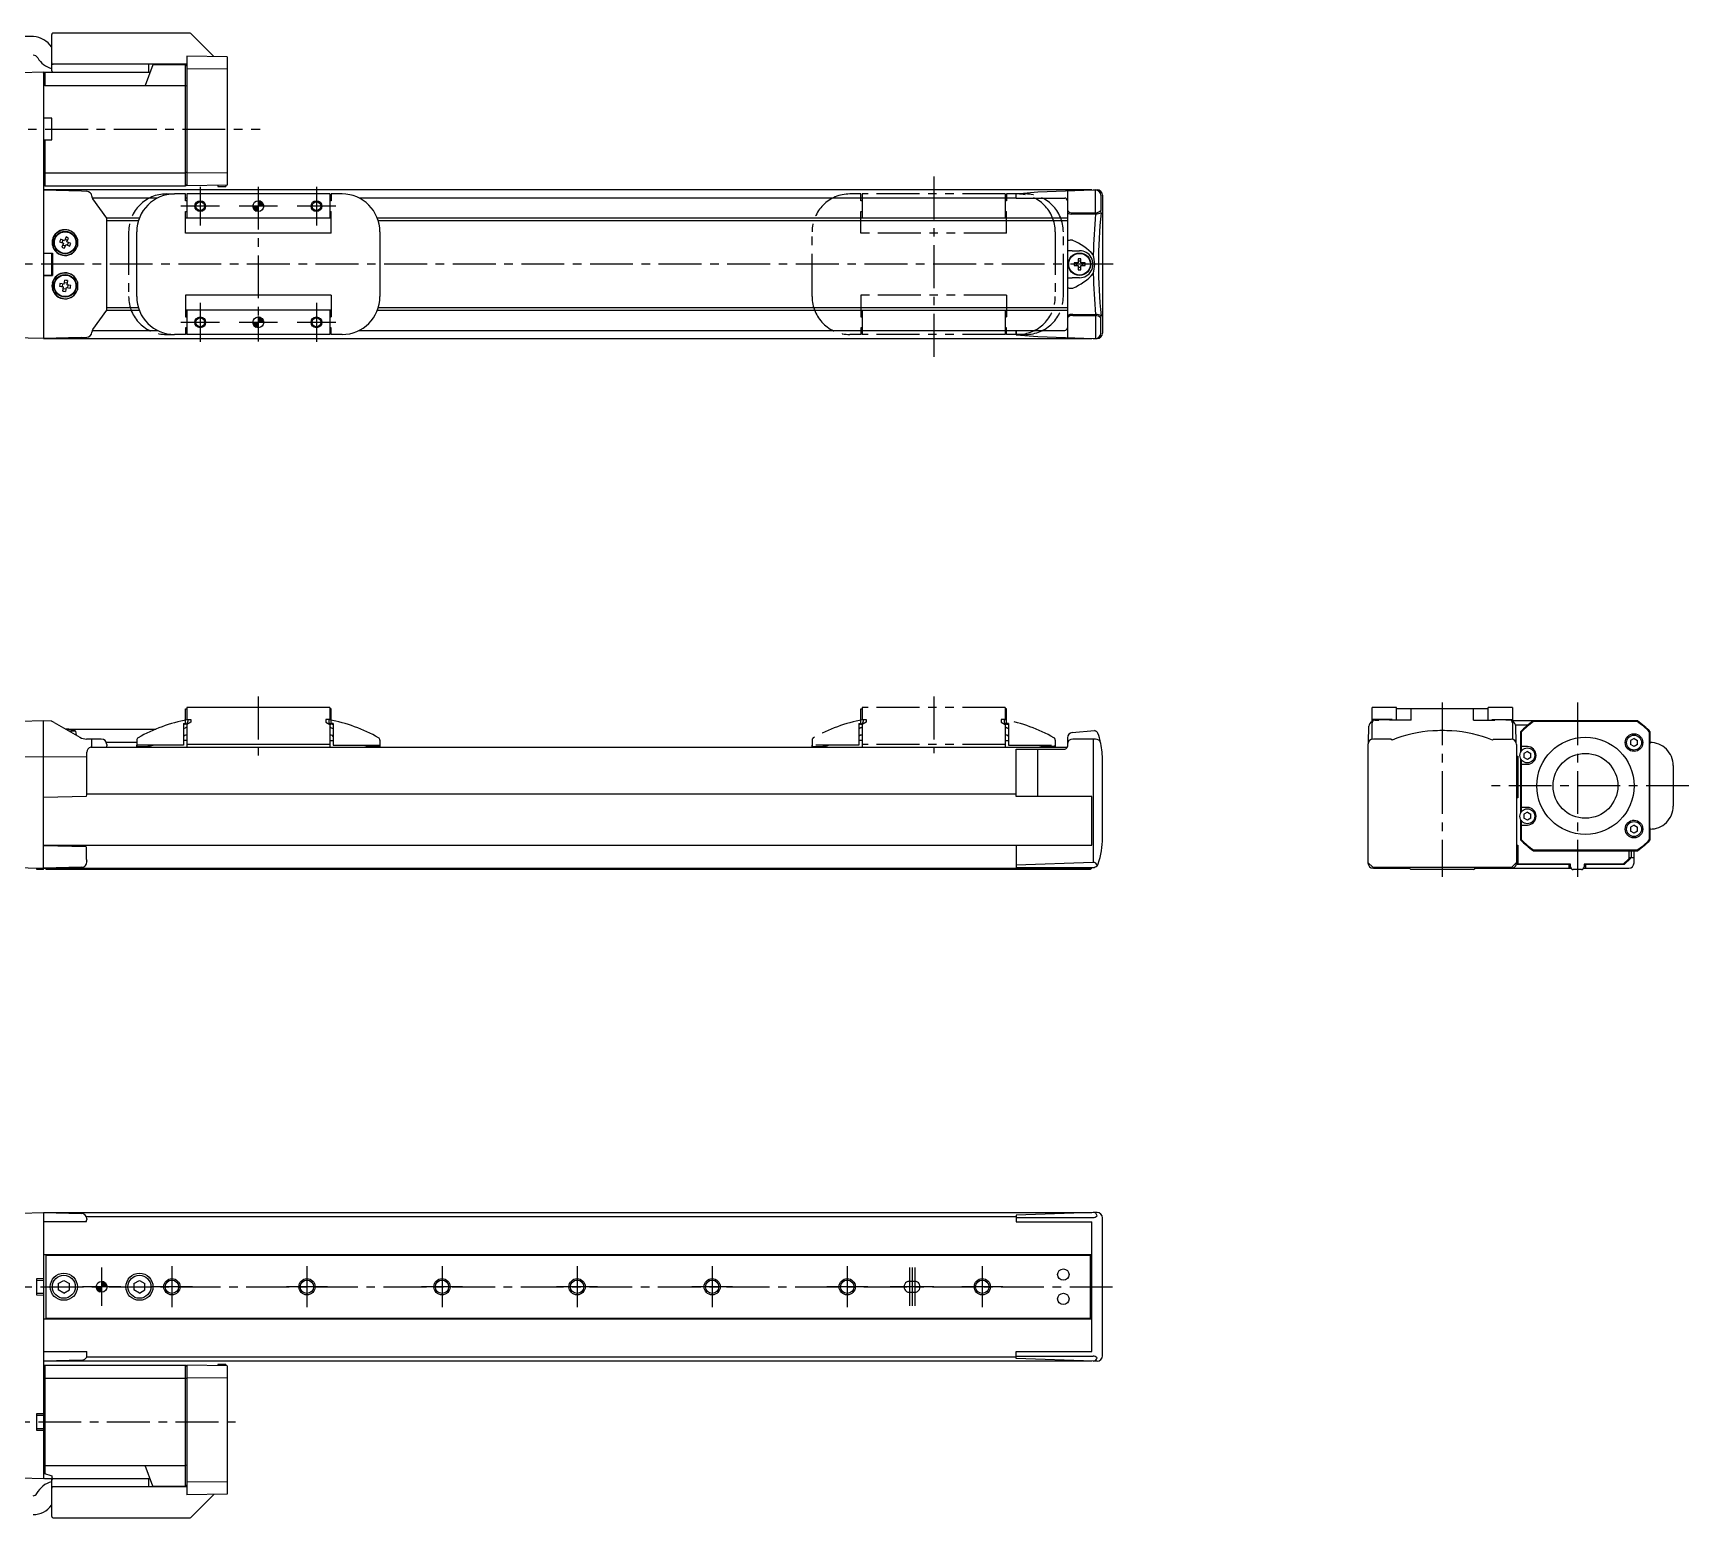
# Model space of a CAD drawing. Extents: x 0 to 920, y -8 to 549.
# Drawn here: x 307 to 920, y 0 to 549 of the extents above; entities that cross this region are included whole.
import ezdxf

# ---------------------------------------------------------------- set-up
doc = ezdxf.new("R2010")
doc.units = 0
doc.header["$LTSCALE"] = 0.5
doc.linetypes.add('CENTER', pattern=[50.8, 31.75, -6.35, 6.35, -6.35])
doc.linetypes.add('PHANTOM', pattern=[63.5, 31.75, -6.35, 6.35, -6.35, 6.35, -6.35])
for name, color, linetype in [('MSM_CENTER', 1, 'CENTER'), ('MSM_CONTINUOUS', 7, 'CONTINUOUS'), ('MSM_IMAGINARY', 6, 'PHANTOM'), ('MSM_NARROW', 5, 'CONTINUOUS')]:
    doc.layers.add(name, color=color, linetype=linetype)

# ---------------------------------------------------------------- blocks, each defined once
blk = doc.blocks.new('*U51')
at = {"layer": 'MSM_CONTINUOUS', "linetype": 'CONTINUOUS'}
for p, q in [((390.64, 444.34), (390.64, 444.19)), ((391.4, 444.19), (390.64, 444.34)), ((390.64, 444.19), (390.64, 443.76)), ((390.64, 443.76), (390.64, 443.11)), ((390.64, 443.11), (390.64, 442.34)), ((391.4, 444.19), (392.05, 443.76)), ((392.05, 443.76), (392.49, 443.11)), ((392.49, 443.11), (392.64, 442.34))]:
    blk.add_line(p, q, dxfattribs=at)
for points in [[(390.64, 444.34), (390.64, 444.19), (391.4, 444.19)], [(390.64, 444.19), (390.64, 443.76), (392.05, 443.76)], [(390.64, 443.76), (390.64, 443.11), (392.49, 443.11)], [(390.64, 443.11), (390.64, 442.34), (392.64, 442.34)]]:
    blk.add_solid(points, dxfattribs=at)
at = {"layer": 'MSM_CONTINUOUS', "linetype": 'CONTINUOUS', "extrusion": (0, 0, -1)}
for points in [[(-390.64, 444.19), (-391.4, 444.19), (-392.05, 443.76)], [(-390.64, 443.76), (-392.05, 443.76), (-392.49, 443.11)], [(-390.64, 443.11), (-392.49, 443.11), (-392.64, 442.34)]]:
    blk.add_solid(points, dxfattribs=at)
blk = doc.blocks.new('*U52')
at = {"layer": 'MSM_CONTINUOUS', "linetype": 'CONTINUOUS'}
for p, q in [((388.64, 442.34), (388.79, 441.58)), ((388.79, 441.58), (389.22, 440.93)), ((390.64, 442.34), (390.64, 441.58)), ((390.64, 441.58), (390.64, 440.93)), ((389.22, 440.93), (389.87, 440.5)), ((390.64, 440.34), (389.87, 440.5)), ((390.64, 440.93), (390.64, 440.5)), ((390.64, 440.5), (390.64, 440.34))]:
    blk.add_line(p, q, dxfattribs=at)
for points in [[(388.64, 442.34), (388.79, 441.58), (390.64, 441.58)], [(388.79, 441.58), (389.22, 440.93), (390.64, 440.93)], [(389.22, 440.93), (389.87, 440.5), (390.64, 440.5)]]:
    blk.add_solid(points, dxfattribs=at)
at = {"layer": 'MSM_CONTINUOUS', "linetype": 'CONTINUOUS', "extrusion": (0, 0, -1)}
for points in [[(-388.64, 442.34), (-390.64, 442.34), (-390.64, 441.58)], [(-388.79, 441.58), (-390.64, 441.58), (-390.64, 440.93)], [(-389.22, 440.93), (-390.64, 440.93), (-390.64, 440.5)], [(-389.87, 440.5), (-390.64, 440.5), (-390.64, 440.34)]]:
    blk.add_solid(points, dxfattribs=at)
blk = doc.blocks.new('*U53')
at = {"layer": 'MSM_CONTINUOUS', "linetype": 'CONTINUOUS'}
for p, q in [((388.64, 485.34), (388.79, 484.58)), ((388.79, 484.58), (389.22, 483.93)), ((390.64, 485.34), (390.64, 484.58)), ((390.64, 484.58), (390.64, 483.93)), ((389.22, 483.93), (389.87, 483.5)), ((390.64, 483.34), (389.87, 483.5)), ((390.64, 483.93), (390.64, 483.5)), ((390.64, 483.5), (390.64, 483.34))]:
    blk.add_line(p, q, dxfattribs=at)
for points in [[(388.64, 485.34), (388.79, 484.58), (390.64, 484.58)], [(388.79, 484.58), (389.22, 483.93), (390.64, 483.93)], [(389.22, 483.93), (389.87, 483.5), (390.64, 483.5)]]:
    blk.add_solid(points, dxfattribs=at)
at = {"layer": 'MSM_CONTINUOUS', "linetype": 'CONTINUOUS', "extrusion": (0, 0, -1)}
for points in [[(-388.64, 485.34), (-390.64, 485.34), (-390.64, 484.58)], [(-388.79, 484.58), (-390.64, 484.58), (-390.64, 483.93)], [(-389.22, 483.93), (-390.64, 483.93), (-390.64, 483.5)], [(-389.87, 483.5), (-390.64, 483.5), (-390.64, 483.34)]]:
    blk.add_solid(points, dxfattribs=at)
blk = doc.blocks.new('*U54')
at = {"layer": 'MSM_CONTINUOUS', "linetype": 'CONTINUOUS'}
for p, q in [((390.64, 487.34), (390.64, 487.19)), ((391.4, 487.19), (390.64, 487.34)), ((390.64, 487.19), (390.64, 486.76)), ((390.64, 486.76), (390.64, 486.11)), ((390.64, 486.11), (390.64, 485.34)), ((391.4, 487.19), (392.05, 486.76)), ((392.05, 486.76), (392.49, 486.11)), ((392.49, 486.11), (392.64, 485.34))]:
    blk.add_line(p, q, dxfattribs=at)
for points in [[(390.64, 487.34), (390.64, 487.19), (391.4, 487.19)], [(390.64, 487.19), (390.64, 486.76), (392.05, 486.76)], [(390.64, 486.76), (390.64, 486.11), (392.49, 486.11)], [(390.64, 486.11), (390.64, 485.34), (392.64, 485.34)]]:
    blk.add_solid(points, dxfattribs=at)
at = {"layer": 'MSM_CONTINUOUS', "linetype": 'CONTINUOUS', "extrusion": (0, 0, -1)}
for points in [[(-390.64, 487.19), (-391.4, 487.19), (-392.05, 486.76)], [(-390.64, 486.76), (-392.05, 486.76), (-392.49, 486.11)], [(-390.64, 486.11), (-392.49, 486.11), (-392.64, 485.34)]]:
    blk.add_solid(points, dxfattribs=at)
blk = doc.blocks.new('*U55')
at = {"layer": 'MSM_CONTINUOUS', "linetype": 'CONTINUOUS'}
for p, q in [((330.64, 85.5), (330.79, 84.73)), ((330.79, 84.73), (331.22, 84.09)), ((331.22, 84.09), (331.87, 83.65)), ((332.64, 83.5), (331.87, 83.65)), ((332.64, 85.5), (332.64, 84.73)), ((332.64, 84.73), (332.64, 84.09)), ((332.64, 84.09), (332.64, 83.65)), ((332.64, 83.65), (332.64, 83.5))]:
    blk.add_line(p, q, dxfattribs=at)
for points in [[(330.64, 85.5), (330.79, 84.73), (332.64, 84.73)], [(330.79, 84.73), (331.22, 84.09), (332.64, 84.09)], [(331.22, 84.09), (331.87, 83.65), (332.64, 83.65)]]:
    blk.add_solid(points, dxfattribs=at)
at = {"layer": 'MSM_CONTINUOUS', "linetype": 'CONTINUOUS', "extrusion": (0, 0, -1)}
for points in [[(-330.64, 85.5), (-332.64, 85.5), (-332.64, 84.73)], [(-330.79, 84.73), (-332.64, 84.73), (-332.64, 84.09)], [(-331.22, 84.09), (-332.64, 84.09), (-332.64, 83.65)], [(-331.87, 83.65), (-332.64, 83.65), (-332.64, 83.5)]]:
    blk.add_solid(points, dxfattribs=at)
blk = doc.blocks.new('*U56')
at = {"layer": 'MSM_CONTINUOUS', "linetype": 'CONTINUOUS'}
for p, q in [((332.64, 87.5), (332.64, 87.35)), ((333.4, 87.35), (332.64, 87.5)), ((332.64, 87.35), (332.64, 86.91)), ((332.64, 86.91), (332.64, 86.27)), ((332.64, 86.27), (332.64, 85.5)), ((333.4, 87.35), (334.05, 86.91)), ((334.05, 86.91), (334.49, 86.27)), ((334.49, 86.27), (334.64, 85.5))]:
    blk.add_line(p, q, dxfattribs=at)
for points in [[(332.64, 87.5), (332.64, 87.35), (333.4, 87.35)], [(332.64, 87.35), (332.64, 86.91), (334.05, 86.91)], [(332.64, 86.91), (332.64, 86.27), (334.49, 86.27)], [(332.64, 86.27), (332.64, 85.5), (334.64, 85.5)]]:
    blk.add_solid(points, dxfattribs=at)
at = {"layer": 'MSM_CONTINUOUS', "linetype": 'CONTINUOUS', "extrusion": (0, 0, -1)}
for points in [[(-332.64, 87.35), (-333.4, 87.35), (-334.05, 86.91)], [(-332.64, 86.91), (-334.05, 86.91), (-334.49, 86.27)], [(-332.64, 86.27), (-334.49, 86.27), (-334.64, 85.5)]]:
    blk.add_solid(points, dxfattribs=at)

msp = doc.modelspace()

# ---------------------------------------------------------------- linework, layer by layer
at = {"layer": 'MSM_CENTER'}
for p, q in [((286.34, 513.84), (391.27, 513.84)), ((369.14, 492.52), (369.14, 478.16)), ((390.64, 492.52), (390.64, 435.26)), ((412.14, 492.52), (412.14, 478.16)), ((640.64, 496.27), (640.64, 427.67)), ((376.32, 485.34), (361.96, 485.34)), ((397.72, 485.34), (383.56, 485.34)), ((419.32, 485.34), (404.96, 485.34)), ((707.11, 463.84), (287.72, 463.84)), ((369.14, 449.52), (369.14, 435.16)), ((412.14, 449.52), (412.14, 435.16)), ((376.32, 442.34), (361.96, 442.34)), ((397.72, 442.34), (383.56, 442.34)), ((419.32, 442.34), (404.96, 442.34)), ((390.64, 303.85), (390.64, 282.08)), ((640.64, 303.85), (640.64, 282.89)), ((828.92, 301.72), (828.92, 237.17)), ((878.92, 301.72), (878.92, 237.17)), ((920.21, 270.85), (844.72, 270.85)), ((332.64, 92.58), (332.64, 78.42)), ((358.64, 93.08), (358.64, 77.92)), ((408.64, 93.08), (408.64, 77.92)), ((458.64, 93.08), (458.64, 77.92)), ((508.64, 93.08), (508.64, 77.92)), ((558.64, 93.08), (558.64, 77.92)), ((608.64, 93.08), (608.64, 77.92)), ((631.64, 92.58), (631.64, 78.42)), ((632.64, 92.58), (632.64, 78.42)), ((633.64, 92.58), (633.64, 78.42)), ((658.64, 93.08), (658.64, 77.92)), ((284.59, 85.5), (707.16, 85.5)), ((339.72, 85.5), (325.56, 85.5)), ((366.22, 85.5), (351.06, 85.5)), ((416.22, 85.5), (401.06, 85.5)), ((466.22, 85.5), (451.06, 85.5)), ((516.22, 85.5), (501.06, 85.5)), ((566.22, 85.5), (551.06, 85.5)), ((616.22, 85.5), (601.06, 85.5)), ((638.72, 85.5), (624.56, 85.5)), ((640.72, 85.5), (626.56, 85.5)), ((666.22, 85.5), (651.06, 85.5)), ((283.81, 35.51), (383.97, 35.51))]:
    msp.add_line(p, q, dxfattribs=at)
at = {"layer": 'MSM_CONTINUOUS'}
for p, q in [((307.41, 548.15), (283.97, 548.15)), ((314.14, 535.34), (314.14, 548.84)), ((365.26, 549.34), (314.64, 549.34)), ((365.61, 549.2), (374.14, 540.67)), ((364.14, 540.84), (364.14, 492.84)), ((379.14, 540.58), (364.14, 540.84)), ((379.14, 540.58), (379.14, 493.1)), ((311.14, 534.85), (292.1, 534.35)), ((311.14, 534.85), (311.14, 436.34)), ((311.14, 534.85), (311.64, 534.84)), ((311.14, 534.34), (311.64, 534.84)), ((311.64, 534.84), (311.64, 530.01)), ((311.64, 534.84), (350.52, 534.84)), ((364.14, 537.85), (314.64, 537.85)), ((351.54, 537.64), (348.76, 530.01)), ((350.14, 534.84), (350.14, 537.85)), ((363.64, 537.64), (351.54, 537.64)), ((364.14, 537.14), (363.64, 537.64)), ((363.64, 492.84), (363.64, 537.64)), ((379.14, 536.04), (364.14, 536.12)), ((311.64, 530.01), (311.14, 529.84)), ((311.64, 530.01), (363.64, 530.01)), ((363.64, 530.01), (364.14, 529.84)), ((314.14, 517.84), (311.14, 517.84)), ((314.14, 509.84), (314.14, 517.84)), ((311.14, 509.84), (314.14, 509.84)), ((311.64, 509.84), (311.64, 492.84)), ((311.64, 497.68), (311.14, 497.85)), ((311.64, 497.68), (363.64, 497.68)), ((364.14, 497.85), (363.64, 497.68)), ((379.14, 497.64), (364.14, 497.56)), ((311.64, 492.84), (311.14, 493.34)), ((699.14, 491.34), (311.14, 491.34)), ((311.14, 491.34), (325.19, 490.97)), ((311.64, 492.84), (363.64, 492.84)), ((325.19, 490.97), (327.1, 490.83)), ((364.14, 493.34), (363.64, 492.84)), ((379.14, 493.1), (364.14, 492.84)), ((375.64, 493), (375.64, 492.59)), ((375.64, 492.59), (378.64, 492.59)), ((378.64, 493.05), (378.64, 492.59)), ((671.14, 489.93), (679.14, 490.63)), ((679.14, 490.63), (699.64, 491.34)), ((690.14, 491.01), (690.14, 436.67)), ((699.14, 491.34), (699.14, 491.33)), ((699.64, 491.34), (701.14, 491.34)), ((700.53, 482.85), (700.53, 491.34)), ((353.33, 488.34), (329.2, 488.34)), ((334.51, 480.84), (329.39, 488.01)), ((363.64, 489.84), (359.64, 489.84)), ((363.64, 487.34), (363.64, 489.84)), ((364.14, 488.34), (363.64, 488.34)), ((364.14, 487.34), (363.64, 487.34)), ((364.14, 489.84), (364.14, 480.84)), ((417.14, 489.84), (364.14, 489.84)), ((417.14, 489.84), (417.14, 480.84)), ((417.64, 488.34), (417.14, 488.34)), ((417.64, 487.34), (417.14, 487.34)), ((421.64, 489.84), (417.64, 489.84)), ((417.64, 489.84), (417.64, 487.34)), ((671.14, 488.34), (427.94, 488.34)), ((671.14, 488.34), (671.14, 489.93)), ((671.14, 488.34), (689.14, 488.34)), ((702.49, 489.34), (702.49, 483.67)), ((703.14, 489.34), (703.14, 438.34)), ((346.56, 480.84), (334.51, 480.84)), ((334.52, 446.84), (334.52, 480.84)), ((334.53, 480.65), (334.52, 480.64)), ((334.53, 475.84), (334.53, 480.84)), ((346.22, 479.84), (334.53, 479.84)), ((363.64, 475.34), (363.64, 483.34)), ((363.64, 483.34), (364.14, 483.34)), ((417.64, 480.84), (363.64, 480.84)), ((417.14, 483.34), (417.64, 483.34)), ((417.64, 475.34), (417.64, 483.34)), ((690.14, 480.84), (434.71, 480.84)), ((690.14, 479.84), (435.05, 479.84)), ((692.14, 482.84), (700.41, 482.84)), ((692.14, 482.45), (700.49, 482.45)), ((700.41, 482.84), (700.53, 482.85)), ((700.41, 482.84), (700.53, 482.85)), ((700.58, 482.45), (700.49, 482.45)), ((317.05, 472.15), (318.46, 471.57)), ((318.86, 472.52), (317.45, 473.1)), ((318.33, 472.74), (317.94, 471.79)), ((319.45, 473.93), (318.86, 472.52)), ((320.03, 472.65), (319.08, 473.05)), ((319.81, 472.12), (320.4, 473.53)), ((321.22, 471.53), (319.81, 472.12)), ((323.66, 473.13), (323.66, 470.56)), ((334.53, 475.84), (334.54, 475.84)), ((334.54, 451.84), (334.54, 475.84)), ((345.64, 451.84), (345.64, 475.84)), ((417.64, 475.34), (363.64, 475.34)), ((435.64, 475.84), (435.64, 451.84)), ((311.14, 467.97), (314.39, 467.97)), ((314.14, 467.84), (311.14, 467.84)), ((314.14, 467.84), (314.27, 467.97)), ((314.14, 459.84), (314.14, 467.84)), ((314.27, 467.97), (314.27, 459.71)), ((314.39, 467.97), (314.39, 459.71)), ((318.46, 471.57), (317.88, 470.16)), ((318.24, 471.04), (319.19, 470.64)), ((318.83, 469.76), (319.41, 471.17)), ((319.41, 471.17), (320.82, 470.58)), ((319.94, 470.95), (320.34, 471.9)), ((691.96, 468.84), (690.14, 468.84)), ((691.96, 468.84), (694.64, 468.84)), ((694.12, 465.89), (694.12, 464.36)), ((695.15, 464.36), (695.15, 465.89)), ((311.14, 459.84), (314.14, 459.84)), ((311.14, 459.71), (314.39, 459.71)), ((314.14, 459.84), (314.27, 459.71)), ((694.12, 464.36), (692.59, 464.36)), ((692.59, 463.33), (694.12, 463.33)), ((693.55, 464.36), (693.55, 463.33)), ((695.15, 464.93), (694.12, 464.93)), ((694.12, 463.33), (694.12, 461.8)), ((694.12, 462.75), (695.15, 462.75)), ((696.68, 464.36), (695.15, 464.36)), ((695.15, 461.8), (695.15, 463.33)), ((695.15, 463.33), (696.68, 463.33)), ((695.73, 463.33), (695.73, 464.36)), ((317.04, 455.71), (318.54, 455.43)), ((318.73, 456.44), (317.22, 456.72)), ((318.16, 456.55), (317.97, 455.54)), ((318.26, 453.93), (318.54, 455.43)), ((318.43, 454.87), (319.44, 454.68)), ((318.73, 456.44), (319.01, 457.95)), ((319.84, 456.82), (318.83, 457.01)), ((319.55, 455.24), (319.27, 453.74)), ((319.55, 455.24), (321.05, 454.96)), ((320.02, 457.76), (319.74, 456.25)), ((321.24, 455.98), (319.74, 456.25)), ((320.11, 455.14), (320.3, 456.15)), ((323.66, 457.28), (323.66, 454.4)), ((690.14, 458.84), (691.96, 458.84)), ((694.64, 458.84), (691.96, 458.84)), ((334.53, 446.84), (334.53, 451.84)), ((334.54, 451.84), (334.53, 451.84)), ((334.53, 447.84), (346.22, 447.84)), ((363.64, 452.34), (363.64, 444.34)), ((417.64, 452.34), (363.64, 452.34)), ((417.64, 452.34), (417.64, 444.34)), ((435.05, 447.84), (690.14, 447.84)), ((329.39, 439.68), (334.51, 446.84)), ((334.51, 446.84), (346.56, 446.84)), ((417.64, 446.84), (363.64, 446.84)), ((363.64, 444.34), (364.14, 444.34)), ((364.14, 446.84), (364.14, 437.84)), ((417.14, 446.84), (417.14, 437.84)), ((417.14, 444.34), (417.64, 444.34)), ((434.71, 446.84), (690.14, 446.84)), ((692.14, 445.23), (700.49, 445.23)), ((692.14, 444.84), (700.41, 444.84)), ((700.41, 444.84), (700.53, 444.84)), ((700.58, 445.23), (700.49, 445.23)), ((700.53, 444.84), (700.53, 436.34)), ((702.49, 438.34), (702.49, 444.01)), ((311.14, 436.34), (292.1, 436.84)), ((325.1, 436.71), (311.14, 436.34)), ((311.14, 436.34), (699.14, 436.34)), ((325.1, 436.71), (327.1, 436.85)), ((329.24, 439.34), (329.39, 439.68)), ((329.24, 439.34), (353.33, 439.34)), ((363.64, 437.84), (359.64, 437.84)), ((364.14, 440.34), (363.64, 440.34)), ((363.64, 440.34), (363.64, 437.84)), ((363.64, 439.34), (364.14, 439.34)), ((417.14, 437.84), (364.14, 437.84)), ((417.64, 440.34), (417.14, 440.34)), ((417.14, 439.34), (417.64, 439.34)), ((417.64, 437.84), (417.64, 440.34)), ((421.64, 437.84), (417.64, 437.84)), ((427.94, 439.34), (671.14, 439.34)), ((671.14, 439.34), (689.14, 439.34)), ((671.14, 437.76), (671.14, 439.34)), ((671.14, 437.76), (679.14, 437.06)), ((679.14, 437.06), (699.64, 436.34)), ((699.14, 436.34), (699.14, 436.36)), ((699.64, 436.34), (701.14, 436.34)), ((311.14, 294.85), (292.1, 294.35)), ((314.14, 294.77), (311.14, 294.85)), ((311.14, 239.85), (311.14, 294.85)), ((315.01, 294.34), (324.59, 288.81)), ((363.64, 299.35), (364.14, 299.35)), ((363.64, 293.64), (363.64, 299.35)), ((417.14, 299.85), (364.14, 299.85)), ((364.14, 299.85), (364.14, 295.27)), ((364.14, 295.35), (365.64, 295.35)), ((365.64, 294.35), (364.14, 293.48)), ((364.54, 295.12), (364.54, 294.64)), ((365.64, 295.35), (365.64, 294.35)), ((417.14, 295.35), (415.64, 295.35)), ((415.64, 295.35), (415.64, 294.35)), ((415.64, 294.35), (417.14, 293.48)), ((416.74, 295.12), (416.74, 294.64)), ((417.14, 299.85), (417.14, 295.27)), ((417.64, 299.35), (417.14, 299.35)), ((417.64, 293.64), (417.64, 299.35)), ((802.92, 288.09), (802.92, 299.85)), ((811.92, 299.85), (802.92, 299.85)), ((810.42, 295.35), (802.92, 295.35)), ((802.94, 294.35), (802.92, 294.35)), ((803.92, 295.17), (805.42, 295.17)), ((805.42, 295.31), (805.42, 295.32)), ((809.42, 295.32), (805.42, 295.32)), ((805.42, 295.17), (805.42, 295.31)), ((809.42, 295.32), (809.42, 295.31)), ((809.42, 295.31), (809.42, 295.17)), ((817.42, 295.17), (809.42, 295.17)), ((810.42, 295.17), (810.42, 295.35)), ((811.92, 299.35), (811.92, 299.85)), ((811.92, 295.17), (811.92, 299.35)), ((845.92, 299.35), (811.92, 299.35)), ((817.42, 295.17), (817.42, 299.35)), ((840.42, 295.17), (840.42, 299.35)), ((840.42, 295.17), (848.42, 295.17)), ((845.92, 295.17), (845.92, 299.85)), ((854.92, 299.85), (845.92, 299.85)), ((847.42, 295.35), (854.92, 295.35)), ((847.42, 295.17), (847.42, 295.35)), ((848.42, 295.32), (848.42, 295.17)), ((852.42, 295.32), (848.42, 295.32)), ((852.42, 295.17), (852.42, 295.32)), ((853.92, 295.17), (852.42, 295.17)), ((854.9, 294.35), (854.92, 294.35)), ((854.92, 299.85), (854.92, 288.09)), ((901.19, 294.85), (854.92, 294.85)), ((862.72, 294.59), (862.64, 294.85)), ((901.11, 294.59), (862.72, 294.59)), ((901.11, 294.59), (901.19, 294.85)), ((319.33, 291.85), (352.75, 291.85)), ((319.63, 291.82), (319.62, 291.81)), ((319.63, 291.8), (319.63, 291.82)), ((319.67, 291.8), (319.67, 291.82)), ((319.67, 291.82), (319.68, 291.8)), ((319.83, 291.82), (319.83, 291.79)), ((323.14, 291.05), (320.72, 291.05)), ((323.27, 289.58), (323.14, 291.05)), ((332.52, 288.15), (327.08, 288.15)), ((329.03, 285.61), (328.96, 288.15)), ((362.89, 293.85), (363.64, 293.85)), ((362.89, 293.85), (362.89, 285.85)), ((363.63, 289.65), (364.14, 289.83)), ((364.14, 293.84), (364.14, 285.15)), ((417.14, 293.84), (417.14, 285.15)), ((417.64, 289.65), (417.14, 289.83)), ((418.39, 293.85), (417.64, 293.85)), ((418.39, 293.85), (418.39, 285.85)), ((690.14, 288.56), (690.14, 285.45)), ((691.96, 290.55), (700.22, 291.27)), ((700.53, 288.15), (692.14, 288.15)), ((801.56, 286.88), (801.72, 292.9)), ((809.92, 288.15), (803.42, 288.15)), ((810.31, 287.76), (809.92, 288.15)), ((847.53, 287.76), (847.92, 288.15)), ((847.92, 288.15), (854.42, 288.15)), ((860.63, 293.35), (856.06, 293.35)), ((856.28, 286.88), (856.13, 292.9)), ((858.18, 290.74), (857.92, 290.85)), ((857.92, 290.85), (857.92, 283.24)), ((858.18, 290.74), (858.18, 285.35)), ((899.91, 288.33), (898.63, 287.59)), ((899.91, 288.33), (901.19, 287.59)), ((905.65, 290.74), (905.92, 290.84)), ((905.65, 250.95), (905.65, 290.74)), ((905.92, 286.85), (905.92, 290.84)), ((327.14, 267.52), (327.14, 283.25)), ((328.76, 285.15), (690.09, 285.15)), ((334.32, 287.01), (345.64, 287.01)), ((334.52, 286.2), (334.53, 285.66)), ((345.64, 287.77), (345.64, 285.35)), ((345.64, 285.35), (347.64, 285.35)), ((362.89, 285.85), (345.72, 285.85)), ((345.72, 285.35), (345.72, 285.85)), ((364.14, 287.65), (362.89, 287.65)), ((417.14, 286.15), (364.14, 286.15)), ((417.14, 287.65), (418.39, 287.65)), ((418.39, 285.85), (435.56, 285.85)), ((435.64, 285.35), (433.64, 285.35)), ((435.56, 285.35), (435.56, 285.85)), ((435.64, 287.77), (435.64, 285.35)), ((671.14, 266.95), (671.14, 284.45)), ((671.14, 284.45), (689.14, 284.45)), ((679.14, 266.95), (679.14, 284.45)), ((699.64, 286.15), (699.64, 242.52)), ((801.42, 286.15), (801.42, 242.35)), ((856.42, 286.15), (856.42, 242.52)), ((858.12, 285.35), (858.12, 283.61)), ((860.42, 285.35), (858.12, 285.35)), ((860.42, 283.58), (859.14, 282.84)), ((859.14, 282.84), (859.14, 281.36)), ((860.42, 283.58), (861.7, 282.84)), ((861.7, 281.36), (861.7, 282.84)), ((898.63, 287.59), (898.63, 286.11)), ((899.91, 285.37), (898.63, 286.11)), ((899.99, 283.65), (899.35, 283.65)), ((901.19, 286.11), (899.91, 285.37)), ((899.99, 283.6), (899.99, 283.65)), ((901.19, 286.11), (901.19, 287.59)), ((905.75, 255.35), (905.75, 286.35)), ((290.64, 281.62), (327.14, 281.65)), ((703.14, 251.65), (703.14, 280.15)), ((856.42, 281.85), (856.92, 281.85)), ((856.89, 281.65), (856.42, 281.65)), ((856.92, 275.85), (856.49, 275.42)), ((856.92, 281.85), (856.92, 266.35)), ((857.92, 280.95), (857.92, 260.74)), ((858.12, 280.59), (858.12, 278.85)), ((858.12, 278.85), (860.42, 278.85)), ((858.18, 278.85), (858.18, 262.85)), ((860.42, 280.62), (859.14, 281.36)), ((861.7, 281.36), (860.42, 280.62)), ((914.42, 278.35), (914.42, 263.35)), ((856.49, 275.42), (856.92, 275.42)), ((856.49, 273.28), (856.49, 275.42)), ((856.92, 273.28), (856.49, 273.28)), ((856.92, 272.85), (856.49, 273.28)), ((311.14, 266.65), (327.09, 267.07)), ((327.09, 267.07), (327.14, 267.52)), ((327.14, 267.85), (671.14, 267.85)), ((699.14, 266.95), (671.14, 266.95)), ((699.14, 248.95), (699.14, 266.95)), ((856.42, 266.65), (856.72, 266.35)), ((856.92, 266.35), (856.42, 266.35)), ((857.92, 258.45), (857.92, 250.85)), ((858.12, 262.85), (858.12, 261.11)), ((860.42, 262.85), (858.12, 262.85)), ((858.12, 258.09), (858.12, 256.35)), ((860.42, 261.08), (859.14, 260.34)), ((859.14, 260.34), (859.14, 258.86)), ((860.42, 258.12), (859.14, 258.86)), ((860.42, 261.08), (861.7, 260.34)), ((861.7, 258.86), (860.42, 258.12)), ((861.7, 258.86), (861.7, 260.34)), ((899.99, 258.05), (899.35, 258.05)), ((899.99, 258.05), (899.99, 258.1)), ((858.12, 256.35), (860.42, 256.35)), ((858.18, 256.35), (858.18, 250.95)), ((899.91, 256.33), (898.63, 255.59)), ((898.63, 255.59), (898.63, 254.11)), ((899.91, 253.37), (898.63, 254.11)), ((899.91, 256.33), (901.19, 255.59)), ((901.19, 254.11), (899.91, 253.37)), ((901.19, 254.11), (901.19, 255.59)), ((905.92, 250.86), (905.92, 254.85)), ((311.14, 248.85), (671.14, 248.85)), ((326.94, 248.23), (311.14, 248.65)), ((326.94, 248.23), (326.94, 243.85)), ((671.14, 248.95), (699.14, 248.95)), ((671.14, 248.95), (671.14, 240.65)), ((856.42, 248.85), (856.92, 248.85)), ((856.42, 248.65), (856.62, 248.85)), ((856.92, 248.85), (856.92, 241.85)), ((858.18, 250.95), (857.92, 250.85)), ((862.72, 247.11), (862.64, 246.85)), ((862.64, 246.85), (901.19, 246.85)), ((862.72, 247.11), (901.11, 247.11)), ((897.92, 246.85), (897.92, 243.85)), ((898.92, 244.35), (898.92, 246.85)), ((899.84, 246.85), (899.84, 244.35)), ((899.92, 242.35), (899.92, 246.85)), ((901.11, 247.11), (901.19, 246.85)), ((905.65, 250.95), (905.92, 250.86)), ((292.1, 240.85), (311.14, 240.35)), ((308.64, 239.85), (308.64, 240.41)), ((311.14, 239.85), (308.64, 239.85)), ((325.19, 240.72), (311.14, 240.35)), ((311.14, 240.35), (699.14, 240.35)), ((312.14, 239.85), (312.14, 240.35)), ((698.64, 239.85), (312.14, 239.85)), ((326.94, 243.85), (327.14, 242.98)), ((699.63, 242.52), (671.14, 241.52)), ((671.14, 240.65), (699.65, 240.65)), ((698.64, 240.35), (698.64, 239.85)), ((699.14, 240.35), (699.14, 240.65)), ((803.29, 240.65), (801.42, 242.52)), ((854.55, 240.65), (803.29, 240.65)), ((803.42, 240.35), (816.92, 240.35)), ((804.92, 240.65), (804.92, 240.35)), ((816.92, 240.35), (816.92, 240.65)), ((816.92, 240.25), (816.92, 240.35)), ((816.92, 240.25), (817.32, 239.85)), ((840.52, 239.85), (817.32, 239.85)), ((840.52, 239.85), (840.92, 240.25)), ((840.92, 240.35), (840.92, 240.65)), ((840.92, 240.35), (875.88, 240.35)), ((840.92, 240.35), (840.92, 240.25)), ((852.92, 240.35), (852.92, 240.65)), ((856.42, 242.52), (854.55, 240.65)), ((856.67, 242.1), (856.36, 241.85)), ((856.36, 241.85), (875.88, 241.85)), ((856.92, 242.35), (856.67, 242.1)), ((876.42, 241.85), (856.92, 241.85)), ((875.88, 240.35), (875.88, 241.85)), ((875.88, 240.35), (875.92, 240.42)), ((875.92, 241.85), (875.92, 240.42)), ((875.92, 240.42), (876.52, 240.42)), ((876.42, 240.85), (876.42, 241.85)), ((880.42, 239.85), (877.42, 239.85)), ((881.32, 240.42), (881.92, 240.42)), ((881.42, 241.85), (881.42, 240.85)), ((895.92, 241.85), (881.42, 241.85)), ((881.92, 241.85), (881.92, 240.42)), ((881.92, 240.42), (881.97, 240.35)), ((881.97, 241.85), (896.42, 241.85)), ((881.97, 241.85), (881.97, 240.35)), ((881.97, 240.35), (897.92, 240.35)), ((897.92, 243.85), (895.92, 241.85)), ((896.35, 241.92), (895.99, 241.92)), ((898.35, 243.92), (896.35, 241.92)), ((896.42, 241.85), (896.35, 241.92)), ((896.42, 241.85), (898.42, 243.85)), ((897.92, 244.35), (899.92, 244.35)), ((898.35, 243.92), (898.35, 244.35)), ((898.35, 243.92), (898.42, 243.85)), ((898.42, 244.35), (898.42, 243.85)), ((292.1, 112.5), (311.14, 113)), ((311.14, 113), (699.14, 113)), ((311.14, 113), (311.14, 14.5)), ((311.14, 113), (325.19, 112.63)), ((326.92, 111.5), (671.14, 111.5)), ((326.94, 109.5), (327.14, 110.37)), ((327.14, 110.63), (327.14, 110.37)), ((699.63, 113), (671.14, 112)), ((671.14, 112), (671.14, 109.5)), ((671.14, 111.13), (699.65, 111.13)), ((699.14, 112.98), (699.14, 113)), ((699.64, 113), (699.63, 113)), ((701.14, 113), (699.64, 113)), ((703.14, 60), (703.14, 111)), ((326.94, 109.5), (311.14, 109.5)), ((671.14, 109.5), (699.14, 109.5)), ((699.14, 61.5), (699.14, 109.5)), ((311.14, 97.5), (699.14, 97.5)), ((312.14, 73.5), (312.14, 97.5)), ((698.64, 97.1), (312.14, 97.1)), ((698.64, 73.5), (698.64, 97.5)), ((311.14, 88.55), (308.54, 88.5)), ((308.54, 88.5), (308.54, 82.5)), ((308.64, 82.5), (308.64, 88.5)), ((308.64, 88), (311.14, 88)), ((316.6, 86.68), (318.64, 87.86)), ((316.6, 86.68), (316.6, 84.32)), ((318.64, 87.86), (320.68, 86.68)), ((320.68, 84.32), (320.68, 86.68)), ((344.6, 86.68), (346.64, 87.86)), ((344.6, 86.68), (344.6, 84.32)), ((346.64, 87.86), (348.68, 86.68)), ((348.68, 84.32), (348.68, 86.68)), ((633.64, 87.5), (631.64, 87.5)), ((308.54, 82.5), (311.14, 82.45)), ((311.14, 83), (308.64, 83)), ((318.64, 83.14), (316.6, 84.32)), ((318.64, 83.14), (320.68, 84.32)), ((346.64, 83.14), (344.6, 84.32)), ((346.64, 83.14), (348.68, 84.32)), ((631.64, 83.5), (633.64, 83.5)), ((312.14, 73.9), (698.64, 73.9)), ((699.14, 73.5), (311.14, 73.5)), ((311.14, 61.5), (327.14, 61.5)), ((327.14, 59.5), (327.14, 61.5)), ((671.14, 61.5), (699.14, 61.5)), ((671.14, 59), (671.14, 61.5)), ((325.39, 58.37), (311.14, 58)), ((699.14, 58), (311.14, 58)), ((311.64, 56.51), (311.14, 56.01)), ((311.64, 56.51), (311.64, 16.33)), ((311.64, 56.51), (363.64, 56.51)), ((671.14, 59.5), (327.14, 59.5)), ((363.64, 11.71), (363.64, 56.51)), ((364.14, 56.01), (363.64, 56.51)), ((364.14, 56.51), (364.14, 8.51)), ((379.14, 56.25), (364.14, 56.51)), ((378.64, 56.76), (375.64, 56.76)), ((375.64, 56.76), (375.64, 56.31)), ((378.64, 56.76), (378.64, 56.26)), ((379.14, 56.25), (379.14, 8.77)), ((671.14, 59.87), (699.65, 59.87)), ((699.63, 58), (671.14, 59)), ((699.14, 58.02), (699.14, 58)), ((699.64, 58), (699.63, 58)), ((701.14, 58), (699.64, 58)), ((311.14, 51.5), (311.64, 51.67)), ((311.64, 51.67), (363.64, 51.67)), ((364.14, 51.5), (363.64, 51.67)), ((379.14, 51.71), (364.14, 51.79)), ((311.14, 38.55), (308.54, 38.5)), ((308.54, 38.5), (308.54, 32.5)), ((308.64, 38.01), (308.54, 38.01)), ((308.64, 32.5), (308.64, 38.5)), ((308.64, 38), (311.14, 38)), ((308.54, 33.01), (308.64, 33.01)), ((308.54, 32.5), (311.14, 32.45)), ((311.14, 33), (308.64, 33)), ((311.14, 19.52), (311.64, 19.35)), ((311.64, 19.35), (363.64, 19.35)), ((351.54, 11.71), (348.76, 19.35)), ((364.14, 19.52), (363.64, 19.35)), ((311.14, 14.5), (292.1, 15)), ((311.14, 16.5), (314.14, 15.5)), ((314.14, 14.58), (311.14, 14.5)), ((311.52, 14.51), (350.52, 14.51)), ((311.63, 14.51), (311.64, 14.51)), ((314.14, 15.5), (314.14, 14.58)), ((314.14, 0.51), (314.14, 14.51)), ((350.14, 11.51), (350.14, 14.51)), ((379.14, 13.31), (364.14, 13.23)), ((364.14, 11.51), (314.64, 11.51)), ((351.54, 11.71), (363.64, 11.71)), ((362.24, 11.71), (362.24, 11.51)), ((363.64, 11.71), (364.14, 12.21)), ((379.14, 8.77), (364.14, 8.51)), ((374.14, 8.68), (365.61, 0.16)), ((314.64, 0), (365.26, 0))]:
    msp.add_line(p, q, dxfattribs=at)
for centre, radius in [((369.14, 485.34), 1.62), ((390.64, 485.34), 2), ((412.14, 485.34), 1.62), ((319.14, 471.84), 4.15), ((319.14, 471.84), 4), ((694.64, 463.84), 4.15), ((694.64, 463.84), 4), ((319.14, 455.84), 4.15), ((319.14, 455.84), 4), ((369.14, 442.34), 1.62), ((390.64, 442.34), 2), ((412.14, 442.34), 1.62), ((881.91, 270.85), 18), ((899.91, 286.85), 3.25), ((899.91, 286.85), 2.75), ((860.42, 282.1), 2.75), ((881.91, 270.85), 12), ((860.42, 259.6), 2.75), ((899.91, 254.85), 3.25), ((899.91, 254.85), 2.75), ((688.64, 90), 2.1), ((318.64, 85.5), 5), ((318.64, 85.5), 4.25), ((332.64, 85.5), 2), ((346.64, 85.5), 5), ((346.64, 85.5), 4.25), ((358.64, 85.5), 2.46), ((408.64, 85.5), 2.46), ((458.64, 85.5), 2.46), ((508.64, 85.5), 2.46), ((558.64, 85.5), 2.46), ((608.64, 85.5), 2.46), ((658.64, 85.5), 2.46), ((688.64, 81), 2.1)]:
    msp.add_circle(centre, radius, dxfattribs=at)
for centre, radius, start, end in [((306.38, 538.67), 9.53, 35.59583, 83.82639), ((314.64, 548.84), 0.5, 89.99861, 180.00139), ((365.26, 548.84), 0.5, 45.00119, 90.00021), ((307.27, 539.16), 2, 30.75392, 90), ((316.5, 544.65), 8.75, 210.75392, 254.30609), ((314.64, 538.35), 0.5, 179.99912, 270.00088), ((314.64, 535.34), 0.5, 180.00037, 269.99878), ((327.02, 488.82), 2.01, 5.01993, 87.77832), ((700.51, 489.36), 1.98, 359.42115, 89.40947), ((701.14, 489.34), 2, 0.00041, 89.9997), ((331.02, 489.17), 2.01, 184.94677, 202.72068), ((331, 489.16), 1.97, 202.68219, 215.54643), ((359.64, 475.84), 14, 90, 180), ((421.64, 475.84), 14, 0, 90), ((689.14, 487.34), 1, 359.9987, 90.00055), ((691.84, 484.95), 2.12, 216.87748, 278.12255), ((691.73, 485.27), 2.85, 236.02461, 278.23168), ((966.82, 459.88), 267.19, 175.15281, 178.40333), ((671.14, 476.26), 30, 11.91555, 12.68121), ((700.52, 485.62), 2.77, 270.2271, 315.33246), ((700.64, 486.98), 4.53, 269.20378, 296.19992), ((875.62, 463.84), 174.02, 173.70694, 186.29306), ((674.81, 477.64), 28.33, 10.72928, 12.28381), ((319.33, 471.84), 5.04, 168.91792, 191.08076), ((319.07, 471.84), 4.77, 15.61304, 168.29253), ((319.14, 471.84), 4.7, 15.8427, 344.1573), ((338.01, 463.97), 22.5, 156.03251, 158.6559), ((311.26, 452.96), 22.51, 66.03316, 68.65563), ((690.32, 472.36), 0.251, 87.50375, 137.16345), ((691.87, 460.89), 11.82, 89.53997, 97.46258), ((691.94, 472.22), 0.493, 66.04268, 86.98225), ((683.4, 452.2), 22.26, 42.79177, 66.87376), ((319.07, 471.84), 4.77, 191.7058, 344.38708), ((327.01, 490.71), 22.5, 246.03255, 248.65592), ((300.27, 479.72), 22.49, 336.03247, 338.65671), ((694.64, 443.38), 22.51, 88.68894, 91.31106), ((694.64, 463.84), 5, 269.99997, 90.00003), ((688.14, 463.84), 12.1, 343.3011, 16.6991), ((319.06, 455.84), 4.82, 17.39894, 165.90954), ((319.14, 455.84), 4.75, 17.65482, 342.34518), ((683.4, 475.49), 22.26, 293.12621, 317.20825), ((715.15, 463.84), 22.56, 178.69207, 181.30793), ((694.64, 484.29), 22.5, 268.6882, 271.3118), ((674.16, 463.84), 22.52, 358.68986, 1.31014), ((970.59, 468.02), 270.97, 181.61947, 184.82462), ((318.95, 455.84), 4.71, 165.57304, 194.42805), ((319.06, 455.84), 4.82, 194.09175, 342.60101), ((339.25, 452.1), 22.51, 168.13926, 170.76128), ((322.88, 475.94), 22.49, 258.13859, 260.76228), ((315.39, 435.74), 22.5, 78.13851, 80.76195), ((299.04, 459.59), 22.5, 348.13847, 350.76207), ((690.28, 455.27), 0.183, 218.78217, 254.65555), ((690.99, 459.32), 4.3, 259.87716, 264.32135), ((691.35, 460.84), 5.85, 262.21605, 267.02857), ((692.32, 483.4), 28.43, 267.43623, 269.27589), ((691.95, 455.4), 0.429, 271.41495, 295.56012), ((359.64, 451.84), 14, 180, 270), ((421.64, 451.84), 14, 270, 0), ((691.69, 442.6), 2.67, 80.28476, 125.45905), ((691.82, 442.78), 2.09, 81.29745, 143.70261), ((671.14, 451.43), 30, 347.31879, 348.08445), ((700.53, 442.08), 2.75, 44.51177, 89.92856), ((700.65, 440.73), 4.5, 63.72075, 90.87485), ((674.88, 450.03), 28.26, 347.71448, 349.27284), ((327.02, 438.86), 2.01, 272.22013, 354.9817), ((330.5, 438.57), 1.48, 148.4268, 175.28841), ((689.14, 440.34), 1, 269.99942, 0.00144), ((700.51, 438.32), 1.98, 270.59053, 0.57885), ((701.14, 438.34), 2, 270.0003, 359.99948), ((311.58, 288.41), 6.85, 59.92909, 68.07991), ((375.63, 236.38), 60, 100.81894, 119.432), ((363.54, 294.64), 1, 281.99783, 0), ((364.34, 295.12), 0.2, 360, 81.46956), ((416.94, 295.12), 0.2, 98.53044, 180), ((417.74, 294.64), 1, 180, 258.00217), ((405.65, 236.38), 60, 60.568, 79.18106), ((803.71, 292.85), 2, 113.37212, 178.50737), ((803.93, 294.16), 1.01, 90.63969, 180.62557), ((853.91, 294.16), 1.01, 359.37445, 89.36025), ((854.13, 292.85), 2, 1.49265, 66.62787), ((878.92, 270.85), 29, 124.14842, 136.39718), ((878.92, 270.85), 28.74, 124.30843, 136.18878), ((884.91, 270.85), 28.74, 43.81122, 55.69157), ((884.91, 270.85), 29, 43.57415, 55.85158), ((318.91, 283.36), 8.48, 77.44199, 86.83454), ((319.17, 281.53), 10.32, 67.35237, 86.33661), ((319.36, 283.36), 8.48, 77.44178, 86.83797), ((320.98, 289.52), 2.13, 83.95329, 96.04671), ((327.08, 293.15), 5.01, 240.01942, 269.98074), ((332.52, 286.15), 2, 1.37143, 90.1286), ((346.64, 287.77), 1, 119.432, 180), ((377.97, 225.75), 69.39, 101.50238, 102.55772), ((382.66, 250.72), 45.71, 113.90038, 115.62586), ((364.14, 288.24), 1.5, 109.72948, 146.44269), ((403.3, 225.75), 69.39, 77.44228, 78.49762), ((398.62, 250.72), 45.71, 64.37414, 66.09962), ((417.14, 288.24), 1.5, 33.55731, 70.27052), ((434.64, 287.77), 1, 0, 60.568), ((692.14, 288.56), 2, 94.99998, 180), ((692.14, 286.15), 2, 90.00078, 179.99911), ((728.33, 286.65), 28.69, 177.00197, 180.99699), ((699.74, 289.4), 1.93, 27.36444, 75.54971), ((700.53, 286.15), 2, 11.53738, 89.99955), ((671.94, 280.2), 31.19, 12.18281, 18.88572), ((803.42, 286.15), 2, 90, 180), ((828.75, 242.1), 49.24, 93.84926, 111.98868), ((828.92, 155.82), 135.45, 88.5287, 91.4713), ((829.1, 242.14), 49.21, 68.00532, 86.15674), ((854.42, 286.15), 2, 0, 90), ((329.04, 283.25), 1.9, 102.08344, 180.00003), ((328.53, 285.59), 0.499, 283.07884, 1.76104), ((333.92, 285.51), 0.631, 325.13368, 13.97487), ((347.64, 302.35), 17, 270, 283.93055), ((433.64, 302.35), 17, 256.06945, 270), ((689.14, 285.45), 1, 269.99906, 0.00158), ((671.14, 280.15), 32, 359.99971, 11.53725), ((860.42, 282.1), 3.25, 270, 90), ((910.73, 286.47), 4.99, 175.70388, 181.43565), ((905.92, 278.35), 8.5, 0, 91.09277), ((860.42, 259.6), 3.25, 270, 90), ((905.92, 263.35), 8.5, 268.90133, 0), ((673.14, 251.65), 30, 341.25052, 0.00019), ((911.41, 255.23), 5.67, 178.80864, 183.85065), ((878.92, 270.85), 29, 223.60282, 235.85158), ((878.92, 270.85), 28.74, 223.81122, 235.69157), ((884.91, 270.85), 28.74, 304.30843, 316.18878), ((884.91, 270.85), 29, 304.14842, 316.42585), ((325.13, 242.74), 2.03, 271.80392, 6.85026), ((699.75, 241.13), 1.39, 6.90403, 94.63166), ((699.65, 242.65), 2, 269.99993, 317.4811), ((699.21, 242.91), 2.51, 319.90348, 338.82741), ((803.42, 242.35), 2, 180, 270), ((807.25, 242.35), 2, 237.98599, 270), ((850.59, 242.35), 2, 270, 302.01401), ((854.43, 242.34), 1.99, 269.89882, 345.63793), ((877.42, 240.85), 1, 180, 270), ((880.42, 240.85), 1, 270, 0), ((897.92, 242.35), 2, 270, 0), ((325.14, 110.63), 2, 0.00014, 88.50004), ((699.75, 111.62), 1.38, 6.58239, 94.95355), ((699.65, 113.13), 2, 269.99977, 317.48132), ((701.14, 111), 2, 0.00041, 89.9997), ((631.64, 85.5), 2, 89.99989, 270.00011), ((633.64, 85.5), 2, 269.99989, 90.00011), ((325.34, 60.37), 2, 271.4954, 334.13861), ((699.75, 59.38), 1.38, 265.04644, 353.41779), ((699.65, 57.87), 2, 42.51879, 90.00012), ((701.14, 60), 2, 270.0003, 359.99959), ((316.5, 4.71), 9, 105.24722, 151.56312), ((314.64, 14.01), 0.5, 90.00082, 180.00004), ((307.27, 9.71), 1.5, 269.99932, 331.56361), ((314.64, 11.01), 0.5, 89.99912, 180.00088), ((307.27, 9.71), 8.5, 270.00016, 323.88052), ((314.66, 0.52), 0.518, 180.80098, 268.06398), ((365.21, 0.57), 0.574, 274.20213, 313.71083)]:
    msp.add_arc(centre, radius, start, end, dxfattribs=at)
at = {"layer": 'MSM_IMAGINARY'}
for p, q in [((356.64, 489.84), (359.64, 489.84)), ((613.64, 489.84), (609.64, 489.84)), ((613.64, 487.34), (613.64, 489.84)), ((614.14, 487.34), (613.64, 487.34)), ((667.14, 489.84), (614.14, 489.84)), ((614.14, 489.84), (614.14, 480.84)), ((667.14, 489.84), (667.14, 480.84)), ((667.64, 487.34), (667.14, 487.34)), ((667.64, 489.84), (667.64, 487.34)), ((671.64, 489.84), (667.64, 489.84)), ((674.64, 489.84), (671.64, 489.84)), ((613.64, 475.34), (613.64, 483.34)), ((613.64, 483.34), (614.14, 483.34)), ((667.14, 483.34), (667.64, 483.34)), ((667.64, 475.34), (667.64, 483.34)), ((342.64, 475.84), (342.64, 451.84)), ((595.64, 451.84), (595.64, 475.84)), ((667.64, 475.34), (613.64, 475.34)), ((685.64, 475.84), (685.64, 451.84)), ((688.64, 451.84), (688.64, 475.84)), ((613.64, 452.34), (613.64, 444.34)), ((667.64, 452.34), (613.64, 452.34)), ((667.64, 452.34), (667.64, 444.34)), ((613.64, 444.34), (614.14, 444.34)), ((614.14, 446.84), (614.14, 437.84)), ((667.14, 446.84), (667.14, 437.84)), ((667.14, 444.34), (667.64, 444.34)), ((356.64, 437.84), (359.64, 437.84)), ((613.64, 437.84), (609.64, 437.84)), ((614.14, 440.34), (613.64, 440.34)), ((613.64, 440.34), (613.64, 437.84)), ((667.14, 437.84), (614.14, 437.84)), ((667.64, 440.34), (667.14, 440.34)), ((667.64, 437.84), (667.64, 440.34)), ((671.64, 437.84), (667.64, 437.84)), ((671.14, 439.34), (671.14, 437.76)), ((674.64, 437.84), (671.64, 437.84)), ((613.64, 299.35), (614.14, 299.35)), ((613.64, 293.64), (613.64, 299.35)), ((667.14, 299.85), (614.14, 299.85)), ((614.14, 299.85), (614.14, 295.27)), ((614.14, 295.35), (615.64, 295.35)), ((615.64, 294.35), (614.14, 293.48)), ((614.54, 295.12), (614.54, 294.64)), ((615.64, 295.35), (615.64, 294.35)), ((667.14, 295.35), (665.64, 295.35)), ((665.64, 295.35), (665.64, 294.35)), ((665.64, 294.35), (667.14, 293.48)), ((666.74, 295.12), (666.74, 294.64)), ((667.14, 299.85), (667.14, 295.27)), ((667.64, 299.35), (667.14, 299.35)), ((667.64, 293.85), (667.64, 299.35)), ((612.89, 293.85), (613.64, 293.85)), ((612.89, 293.85), (612.89, 285.85)), ((614.14, 293.75), (613.47, 293.6)), ((613.63, 289.65), (614.14, 289.83)), ((614.14, 293.84), (614.14, 285.15)), ((667.14, 293.84), (667.14, 285.15)), ((667.64, 289.65), (667.14, 289.83)), ((668.39, 293.85), (667.64, 293.85)), ((668.39, 293.85), (668.39, 285.85)), ((595.64, 287.77), (595.64, 285.35)), ((595.64, 285.35), (597.64, 285.35)), ((612.89, 285.85), (595.72, 285.85)), ((595.72, 285.35), (595.72, 285.85)), ((614.14, 287.65), (612.89, 287.65)), ((667.14, 286.15), (614.14, 286.15)), ((667.14, 287.65), (668.39, 287.65)), ((668.39, 285.85), (685.56, 285.85)), ((685.64, 285.35), (683.64, 285.35)), ((685.56, 285.35), (685.56, 285.85)), ((685.64, 287.77), (685.64, 285.35))]:
    msp.add_line(p, q, dxfattribs=at)
for centre, radius, start, end in [((356.64, 475.84), 14, 90, 180), ((609.64, 475.84), 14, 90, 180), ((671.64, 475.84), 14, 0, 90), ((674.64, 475.84), 14, 0, 90), ((356.64, 451.84), 14, 180, 270), ((609.64, 451.84), 14, 180, 270), ((671.64, 451.84), 14, 270, 0), ((674.64, 451.84), 14, 270, 0), ((625.63, 236.38), 60, 100.81894, 119.432), ((613.54, 294.64), 1, 281.99783, 0), ((614.34, 295.12), 0.2, 360, 81.46956), ((666.94, 295.12), 0.2, 98.53044, 180), ((667.74, 294.64), 1, 180, 258.00217), ((655.65, 236.38), 60, 60.568, 79.18106), ((596.64, 287.77), 1, 119.432, 180), ((625.63, 236.38), 58.5, 101.99783, 102.58058), ((631.96, 252.24), 44.03, 113.86751, 115.65873), ((614.14, 288.24), 1.5, 109.72948, 146.44269), ((655.65, 236.38), 58.5, 77.41942, 78.67086), ((650.09, 253.91), 42.2, 64.30234, 66.17142), ((667.14, 288.24), 1.5, 33.55731, 70.27052), ((684.64, 287.77), 1, 0, 60.568), ((597.64, 302.35), 17, 270, 283.93055), ((683.64, 302.35), 17, 256.06945, 270)]:
    msp.add_arc(centre, radius, start, end, dxfattribs=at)
at = {"layer": 'MSM_NARROW'}
for centre, radius in [((369.14, 485.34), 2), ((412.14, 485.34), 2), ((369.14, 442.34), 2), ((412.14, 442.34), 2), ((358.64, 85.5), 3), ((408.64, 85.5), 3), ((458.64, 85.5), 3), ((508.64, 85.5), 3), ((558.64, 85.5), 3), ((608.64, 85.5), 3), ((658.64, 85.5), 3)]:
    msp.add_circle(centre, radius, dxfattribs=at)

# ---------------------------------------------------------------- block references
at = {"layer": 'MSM_CONTINUOUS', "linetype": 'CONTINUOUS'}
for name in ['*U53', '*U54', '*U52', '*U51', '*U56', '*U55']:
    msp.add_blockref(name, (0, 0), dxfattribs=at)

doc.saveas('drawing.dxf')
